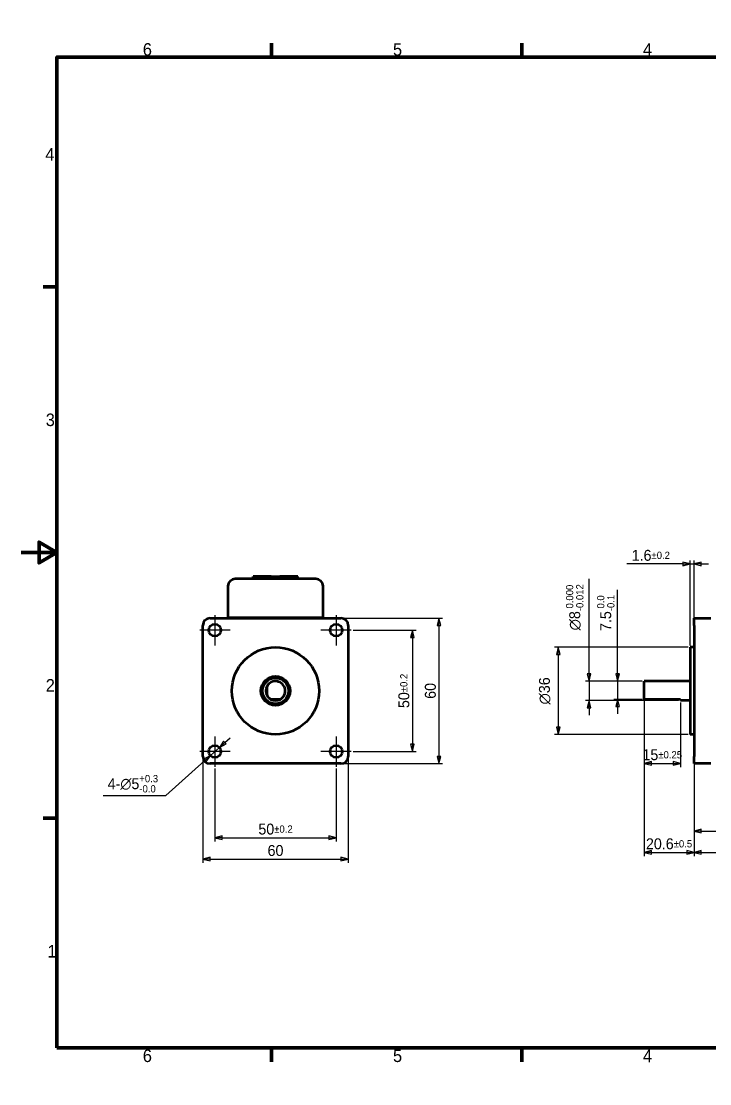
# Model space of a CAD drawing. Header units: millimetres. Extents: x 667 to 2271, y -131 to 433.
# Drawn here: x 666.6 to 950.6, y -4.7 to 433.3 of the extents above; entities that cross this region are included whole.
import ezdxf

# ---------------------------------------------------------------- set-up
doc = ezdxf.new("R2010")
doc.units = ezdxf.units.MM
doc.header["$LTSCALE"] = 1.5
doc.layers.get('0').update_dxf_attribs({"lineweight": 25})
for name, color, linetype, lineweight in [('경계(ISO)', 7, 'Continuous', 70), ('외형선(ISO)', 7, 'Continuous', 50), ('중심 표식(ISO)', 7, 'Continuous', 25), ('치수(ISO)', 7, 'Continuous', 25)]:
    doc.layers.add(name, color=color, linetype=linetype, lineweight=lineweight)
doc.styles.get("Standard").update_dxf_attribs({"font": ''})
doc.styles.add('레이블 문자 (JIS)', font='')
doc.styles.get('Standard').set_extended_font_data('Gulim')
doc.styles.get('레이블 문자 (JIS)').set_extended_font_data('Gulim')
doc.dimstyles.new('복사 대상기본값 (JIS)', dxfattribs={"dimscale": 1.5, "dimtxt": 3, "dimasz": 2, "dimexe": 1, "dimexo": 0.5, "dimgap": 0.8, "dimtad": 1, "dimdsep": 46, "dimtxsty": '레이블 문자 (JIS)', "dimblk": 'Filled-1', "dimcen": 0.09, "dimdle": 10, "dimclrd": 256, "dimclre": 256, "dimclrt": 256, "dimazin": 2, "dimtfac": 0.666667, "dimtmove": 0, "dimatfit": 3, "dimldrblk": 'OPEN', "dimfxl": 1, "dimtolj": 1, "dimtzin": 0, "dimlwd": -1, "dimlwe": -1, "dimarcsym": 0})

# ---------------------------------------------------------------- blocks, each defined once
blk = doc.blocks.new('Filled-1')
at = {"color": 0}
for p, q in [((0, 0), (-1, 0.25)), ((-1, 0.25), (-1, -0.25)), ((-1, 0), (0, 0)), ((-1, -0.25), (0, 0))]:
    blk.add_line(p, q, dxfattribs=at)
at = {"color": 0, "flags": 128}
blk.add_lwpolyline([(-1, -0.25), (0, 0), (-1, 0.25), (-1, -0.25)], dxfattribs=at)
at = {"color": 0}
blk.add_solid([(-1, -0.25), (0, 0), (-1, 0.25), (-1, -0.25)], dxfattribs=at)
blk = doc.blocks.new('*D13')
at = {"layer": 'Defpoints', "color": 0}
for p in [(741.44, 130.22), (801.44, 130.22), (801.44, 87.86)]:
    blk.add_point(p, dxfattribs=at)
at = {"layer": '치수(ISO)'}
for p, q in [((741.44, 129.47), (741.44, 86.36)), ((801.44, 129.47), (801.44, 86.36)), ((744.44, 87.86), (798.44, 87.86))]:
    blk.add_line(p, q, dxfattribs=at)
at = {"layer": '치수(ISO)', "linetype": 'ByBlock', "xscale": 3, "yscale": 3, "zscale": 3, "rotation": 180}
blk.add_blockref('Filled-1', (741.44, 87.86), dxfattribs=at)
at = {"layer": '치수(ISO)', "linetype": 'ByBlock', "xscale": 3, "yscale": 3, "zscale": 3}
blk.add_blockref('Filled-1', (801.44, 87.86), dxfattribs=at)
at = {"layer": '치수(ISO)', "insert": (771.44, 93.68), "char_height": 4.5, "attachment_point": 2, "style": '레이블 문자 (JIS)'}
blk.add_mtext('\\A1;60', dxfattribs=at)
blk = doc.blocks.new('_Open')
at = {"color": 0, "linetype": 'ByBlock', "lineweight": -2}
for p, q in [((-1, 0.17), (0, 0)), ((-1, -0.17), (0, 0)), ((0, 0), (-1, 0))]:
    blk.add_line(p, q, dxfattribs=at)
blk = doc.blocks.new('*D14')
at = {"layer": 'Defpoints', "color": 0}
for p in [(798.44, 187.22), (798.44, 127.22), (838.86, 127.22)]:
    blk.add_point(p, dxfattribs=at)
at = {"layer": '치수(ISO)'}
for p, q in [((799.19, 187.22), (840.36, 187.22)), ((838.86, 184.22), (838.86, 130.22)), ((799.19, 127.22), (840.36, 127.22))]:
    blk.add_line(p, q, dxfattribs=at)
at = {"layer": '치수(ISO)', "linetype": 'ByBlock', "xscale": 3, "yscale": 3, "zscale": 3}
for p, rotation in [((838.86, 187.22), 90), ((838.86, 127.22), 270)]:
    blk.add_blockref('Filled-1', p, dxfattribs=dict(at, rotation=rotation))
at = {"layer": '치수(ISO)', "insert": (833.05, 157.22), "char_height": 4.5, "attachment_point": 2, "rotation": 90, "style": '레이블 문자 (JIS)'}
blk.add_mtext('\\A1;60', dxfattribs=at)
blk = doc.blocks.new('*D15')
at = {"layer": 'Defpoints', "color": 0}
for p in [(802.69, 182.22), (802.69, 132.22), (827.94, 132.22)]:
    blk.add_point(p, dxfattribs=at)
at = {"layer": '치수(ISO)'}
for p, q in [((803.44, 182.22), (829.44, 182.22)), ((827.94, 179.22), (827.94, 135.22)), ((803.44, 132.22), (829.44, 132.22))]:
    blk.add_line(p, q, dxfattribs=at)
at = {"layer": '치수(ISO)', "linetype": 'ByBlock', "xscale": 3, "yscale": 3, "zscale": 3}
for p, rotation in [((827.94, 182.22), 90), ((827.94, 132.22), 270)]:
    blk.add_blockref('Filled-1', p, dxfattribs=dict(at, rotation=rotation))
at = {"layer": '치수(ISO)', "insert": (822.12, 157.22), "char_height": 4.5, "attachment_point": 2, "rotation": 90, "style": '레이블 문자 (JIS)'}
blk.add_mtext('\\A1;50{\\H3.000000;%%p0.2}', dxfattribs=at)
blk = doc.blocks.new('*D16')
at = {"layer": 'Defpoints', "color": 0}
for p in [(746.44, 125.97), (796.44, 125.97), (796.44, 96.69)]:
    blk.add_point(p, dxfattribs=at)
at = {"layer": '치수(ISO)'}
for p, q in [((746.44, 125.22), (746.44, 95.19)), ((796.44, 125.22), (796.44, 95.19)), ((749.44, 96.69), (793.44, 96.69))]:
    blk.add_line(p, q, dxfattribs=at)
at = {"layer": '치수(ISO)', "linetype": 'ByBlock', "xscale": 3, "yscale": 3, "zscale": 3, "rotation": 180}
blk.add_blockref('Filled-1', (746.44, 96.69), dxfattribs=at)
at = {"layer": '치수(ISO)', "linetype": 'ByBlock', "xscale": 3, "yscale": 3, "zscale": 3}
blk.add_blockref('Filled-1', (796.44, 96.69), dxfattribs=at)
at = {"layer": '치수(ISO)', "insert": (771.44, 102.5), "char_height": 4.5, "attachment_point": 2, "style": '레이블 문자 (JIS)'}
blk.add_mtext('\\A1;50{\\H3.000000;%%p0.2}', dxfattribs=at)
blk = doc.blocks.new('*D17')
at = {"layer": 'Defpoints', "color": 0}
for p in [(748.31, 133.89), (744.58, 130.56)]:
    blk.add_point(p, dxfattribs=at)
at = {"layer": '치수(ISO)'}
for p, q in [((750.54, 135.89), (752.78, 137.88)), ((748.31, 133.89), (744.58, 130.56)), ((742.34, 128.56), (726.13, 114.09)), ((700.29, 114.09), (726.13, 114.09))]:
    blk.add_line(p, q, dxfattribs=at)
at = {"layer": '치수(ISO)', "linetype": 'ByBlock', "xscale": 3, "yscale": 3, "zscale": 3}
for p, rotation in [((748.31, 133.89), 221.7595707677792), ((744.58, 130.56), 41.75957076777919)]:
    blk.add_blockref('Filled-1', p, dxfattribs=dict(at, rotation=rotation))
at = {"layer": '치수(ISO)', "insert": (712.61, 122.55), "char_height": 4.5, "attachment_point": 2, "style": '레이블 문자 (JIS)'}
blk.add_mtext('\\A1;\\fGulim|b0|i0;4-∅5{\\H3.000000;\\S+0.3^ -0.0;}', dxfattribs=at)
blk = doc.blocks.new('*D18')
at = {"layer": 'Defpoints', "color": 0}
for p in [(942.47, 175.22), (888.09, 139.22), (942.47, 139.22)]:
    blk.add_point(p, dxfattribs=at)
at = {"layer": '치수(ISO)'}
for p, q in [((941.72, 175.22), (886.59, 175.22)), ((888.09, 172.22), (888.09, 142.22)), ((941.72, 139.22), (886.59, 139.22))]:
    blk.add_line(p, q, dxfattribs=at)
at = {"layer": '치수(ISO)', "linetype": 'ByBlock', "xscale": 3, "yscale": 3, "zscale": 3}
for p, rotation in [((888.09, 175.22), 90), ((888.09, 139.22), 270)]:
    blk.add_blockref('Filled-1', p, dxfattribs=dict(at, rotation=rotation))
at = {"layer": '치수(ISO)', "insert": (880.12, 157.22), "char_height": 4.5, "attachment_point": 2, "rotation": 90, "style": '레이블 문자 (JIS)'}
blk.add_mtext('\\A1;{\\fAIGDT|b0|i0;\\ln}\\fGulim|b0|i0;36', dxfattribs=at)
blk = doc.blocks.new('*D19')
at = {"layer": 'Defpoints', "color": 0}
for p in [(923.47, 161.22), (900.78, 153.22), (938.47, 153.22)]:
    blk.add_point(p, dxfattribs=at)
at = {"layer": '치수(ISO)'}
for p, q in [((900.78, 164.22), (900.78, 203.45)), ((922.72, 161.22), (899.28, 161.22)), ((900.78, 161.22), (900.78, 153.22)), ((937.72, 153.22), (899.28, 153.22)), ((900.78, 150.22), (900.78, 147.22))]:
    blk.add_line(p, q, dxfattribs=at)
at = {"layer": '치수(ISO)', "linetype": 'ByBlock', "xscale": 3, "yscale": 3, "zscale": 3}
for p, rotation in [((900.78, 161.22), 270), ((900.78, 153.22), 90)]:
    blk.add_blockref('Filled-1', p, dxfattribs=dict(at, rotation=rotation))
at = {"layer": '치수(ISO)', "insert": (891.26, 191.68), "char_height": 4.5, "attachment_point": 2, "rotation": 90, "style": '레이블 문자 (JIS)'}
blk.add_mtext('\\A1;{\\fAIGDT|b0|i0;\\ln}\\fGulim|b0|i0;8{\\H3.000000;\\S 0.000^ -0.012;}', dxfattribs=at)
blk = doc.blocks.new('*D20')
at = {"layer": 'Defpoints', "color": 0}
for p in [(923.47, 161.22), (912.54, 153.72), (923.47, 153.72)]:
    blk.add_point(p, dxfattribs=at)
at = {"layer": '치수(ISO)'}
for p, q in [((912.54, 164.22), (912.54, 198.89)), ((922.72, 161.22), (911.04, 161.22)), ((912.54, 161.22), (912.54, 153.72)), ((922.72, 153.72), (911.04, 153.72)), ((912.54, 150.72), (912.54, 147.72))]:
    blk.add_line(p, q, dxfattribs=at)
at = {"layer": '치수(ISO)', "linetype": 'ByBlock', "xscale": 3, "yscale": 3, "zscale": 3}
for p, rotation in [((912.54, 161.22), 270), ((912.54, 153.72), 90)]:
    blk.add_blockref('Filled-1', p, dxfattribs=dict(at, rotation=rotation))
at = {"layer": '치수(ISO)', "insert": (904.06, 189.37), "char_height": 4.5, "attachment_point": 2, "rotation": 90, "style": '레이블 문자 (JIS)'}
blk.add_mtext('\\A1;7.5{\\H3.000000;\\S 0.0^ -0.1;}', dxfattribs=at)
blk = doc.blocks.new('*D21')
at = {"layer": 'Defpoints', "color": 0}
for p in [(944.07, 209.53), (944.07, 184.22), (942.47, 175.22)]:
    blk.add_point(p, dxfattribs=at)
at = {"layer": '치수(ISO)'}
for p, q in [((942.47, 175.97), (942.47, 211.03)), ((944.07, 184.97), (944.07, 211.03)), ((939.47, 209.53), (916.31, 209.53)), ((942.47, 209.53), (944.07, 209.53)), ((947.07, 209.53), (950.07, 209.53))]:
    blk.add_line(p, q, dxfattribs=at)
at = {"layer": '치수(ISO)', "linetype": 'ByBlock', "xscale": 3, "yscale": 3, "zscale": 3}
blk.add_blockref('Filled-1', (942.47, 209.53), dxfattribs=at)
at = {"layer": '치수(ISO)', "linetype": 'ByBlock', "xscale": 3, "yscale": 3, "zscale": 3, "rotation": 180}
blk.add_blockref('Filled-1', (944.07, 209.53), dxfattribs=at)
at = {"layer": '치수(ISO)', "insert": (926.25, 215.36), "char_height": 4.5, "attachment_point": 2, "style": '레이블 문자 (JIS)'}
blk.add_mtext('\\A1;1.6{\\H3.000000;%%p0.2}', dxfattribs=at)
blk = doc.blocks.new('*D22')
at = {"layer": 'Defpoints', "color": 0}
for p in [(923.47, 153.72), (938.47, 153.22), (938.47, 127.34)]:
    blk.add_point(p, dxfattribs=at)
at = {"layer": '치수(ISO)'}
for p, q in [((923.47, 152.97), (923.47, 125.84)), ((938.47, 152.47), (938.47, 125.84)), ((926.47, 127.34), (935.47, 127.34))]:
    blk.add_line(p, q, dxfattribs=at)
at = {"layer": '치수(ISO)', "linetype": 'ByBlock', "xscale": 3, "yscale": 3, "zscale": 3, "rotation": 180}
blk.add_blockref('Filled-1', (923.47, 127.34), dxfattribs=at)
at = {"layer": '치수(ISO)', "linetype": 'ByBlock', "xscale": 3, "yscale": 3, "zscale": 3}
blk.add_blockref('Filled-1', (938.47, 127.34), dxfattribs=at)
at = {"layer": '치수(ISO)', "insert": (930.97, 133.16), "char_height": 4.5, "attachment_point": 2, "style": '레이블 문자 (JIS)'}
blk.add_mtext('\\A1;15{\\H3.000000;%%p0.25}', dxfattribs=at)
blk = doc.blocks.new('*D23')
at = {"layer": 'Defpoints', "color": 0}
for p in [(923.47, 153.72), (944.07, 130.22), (944.07, 90.63)]:
    blk.add_point(p, dxfattribs=at)
at = {"layer": '치수(ISO)'}
for p, q in [((923.47, 152.97), (923.47, 89.13)), ((944.07, 129.47), (944.07, 89.13)), ((926.47, 90.63), (941.07, 90.63))]:
    blk.add_line(p, q, dxfattribs=at)
at = {"layer": '치수(ISO)', "linetype": 'ByBlock', "xscale": 3, "yscale": 3, "zscale": 3, "rotation": 180}
blk.add_blockref('Filled-1', (923.47, 90.63), dxfattribs=at)
at = {"layer": '치수(ISO)', "linetype": 'ByBlock', "xscale": 3, "yscale": 3, "zscale": 3}
blk.add_blockref('Filled-1', (944.07, 90.63), dxfattribs=at)
at = {"layer": '치수(ISO)', "insert": (933.77, 96.44), "char_height": 4.5, "attachment_point": 2, "style": '레이블 문자 (JIS)'}
blk.add_mtext('\\A1;20.6{\\H3.000000;%%p0.5}', dxfattribs=at)
blk = doc.blocks.new('*D24')
at = {"layer": 'Defpoints', "color": 0}
for p in [(944.07, 130.22), (1031.07, 130.22), (1031.07, 99.44)]:
    blk.add_point(p, dxfattribs=at)
at = {"layer": '치수(ISO)'}
for p, q in [((944.07, 129.47), (944.07, 97.94)), ((1031.07, 129.47), (1031.07, 97.94)), ((947.07, 99.44), (1028.07, 99.44))]:
    blk.add_line(p, q, dxfattribs=at)
at = {"layer": '치수(ISO)', "linetype": 'ByBlock', "xscale": 3, "yscale": 3, "zscale": 3}
for p, rotation in [((944.07, 99.44), 180), ((1031.07, 99.44), 360)]:
    blk.add_blockref('Filled-1', p, dxfattribs=dict(at, rotation=rotation))
at = {"layer": '치수(ISO)', "insert": (987.57, 106.3), "char_height": 4.5, "attachment_point": 2, "style": '레이블 문자 (JIS)'}
blk.add_mtext('\\A1;(87)', dxfattribs=at)
blk = doc.blocks.new('*D25')
at = {"layer": 'Defpoints', "color": 0}
for p in [(944.07, 130.22), (1060.47, 130.22), (1060.47, 90.61)]:
    blk.add_point(p, dxfattribs=at)
at = {"layer": '치수(ISO)'}
for p, q in [((944.07, 129.47), (944.07, 89.11)), ((1060.47, 129.47), (1060.47, 89.11)), ((947.07, 90.61), (1057.47, 90.61))]:
    blk.add_line(p, q, dxfattribs=at)
at = {"layer": '치수(ISO)', "linetype": 'ByBlock', "xscale": 3, "yscale": 3, "zscale": 3}
for p, rotation in [((944.07, 90.61), 180), ((1060.47, 90.61), 360)]:
    blk.add_blockref('Filled-1', p, dxfattribs=dict(at, rotation=rotation))
at = {"layer": '치수(ISO)', "insert": (1002.27, 96.44), "char_height": 4.5, "attachment_point": 2, "style": '레이블 문자 (JIS)'}
blk.add_mtext('\\A1;116{\\H3.000000;%%p1}', dxfattribs=at)
blk = doc.blocks.new('경계 Default Border')
at = {"layer": '경계(ISO)'}
for p, q in [((70, 287), (70, 290.9)), ((140, 287), (140, 290.9)), ((280, 287), (280, 290.9)), ((350, 287), (350, 290.9)), ((10, 222.75), (6.1, 222.75)), ((410, 222.75), (413.9, 222.75)), ((10, 74.25), (6.1, 74.25)), ((410, 74.25), (413.9, 74.25)), ((70, 10), (70, 6.1)), ((140, 10), (140, 6.1)), ((280, 10), (280, 6.1)), ((350, 10), (350, 6.1))]:
    blk.add_line(p, q, dxfattribs=at)
at = {"layer": '경계(ISO)', "flags": 128}
for points in [[(210, 297), (210, 287), (207.11, 292), (212.89, 292), (210, 287)], [(10, 10), (10, 287), (410, 287), (410, 10), (10, 10)], [(0, 148.5), (10, 148.5), (5, 151.39), (5, 145.61), (10, 148.5)], [(420, 148.5), (410, 148.5), (415, 151.39), (415, 145.61), (410, 148.5)], [(210, 0), (210, 10), (207.11, 5), (212.89, 5), (210, 10)]]:
    blk.add_lwpolyline(points, dxfattribs=at)
at = {"layer": '경계(ISO)', "char_height": 3.5, "attachment_point": 7}
for s, insert in [('6', (34.01, 287.32)), ('5', (103.98, 287.32)), ('4', (173.88, 287.32)), ('3', (244.01, 287.32)), ('2', (314.01, 287.4)), ('1', (384.47, 287.31)), ('4', (6.73, 258.04)), ('4', (411.03, 258.04)), ('3', (6.86, 183.79)), ('3', (411.16, 183.79)), ('2', (6.86, 109.62)), ('2', (411.16, 109.62)), ('1', (7.32, 35.29)), ('1', (411.62, 35.29)), ('6', (34.01, 6.02)), ('5', (103.98, 6.02)), ('4', (173.88, 6.02)), ('3', (244.01, 6.02)), ('2', (314.01, 6.1)), ('1', (384.47, 6.01))]:
    blk.add_mtext(s, dxfattribs=dict(at, insert=insert))

msp = doc.modelspace()

# ---------------------------------------------------------------- linework, layer by layer
at = {"layer": '외형선(ISO)'}
for p, q in [((788.0408, 203.422), (754.8408, 203.422)), ((762.1908, 203.422), (762.1908, 204.422)), ((769.6381, 204.422), (762.1908, 204.422)), ((762.1908, 203.422), (762.1908, 204.422)), ((769.6381, 204.422), (773.2436, 204.422)), ((769.6381, 203.422), (769.6381, 204.422)), ((780.6908, 204.422), (773.2436, 204.422)), ((773.2436, 203.422), (773.2436, 204.422)), ((780.6908, 203.422), (780.6908, 204.422)), ((780.6908, 203.422), (780.6908, 204.422)), ((751.8408, 200.422), (751.8408, 187.322)), ((791.0408, 187.322), (791.0408, 200.422)), ((741.4408, 130.222), (741.4408, 184.222)), ((744.4408, 187.222), (798.4408, 187.222)), ((752.8408, 187.322), (751.8408, 187.322)), ((751.8408, 187.322), (751.8408, 187.222)), ((790.0408, 187.322), (752.8408, 187.322)), ((753.5408, 187.222), (753.5408, 187.322)), ((758.4408, 187.222), (758.4408, 187.322)), ((784.4408, 187.222), (784.4408, 187.322)), ((789.3408, 187.322), (789.3408, 187.222)), ((791.0408, 187.322), (790.0408, 187.322)), ((791.0408, 187.222), (791.0408, 187.322)), ((801.4408, 184.222), (801.4408, 130.222)), ((944.0691, 184.222), (944.0691, 187.222)), ((944.0691, 187.222), (951.0691, 187.222)), ((944.0691, 184.222), (944.0691, 130.222)), ((942.4691, 175.222), (942.4691, 139.222)), ((944.0691, 175.222), (942.4691, 175.222)), ((767.9408, 155.2855), (767.9408, 159.1585)), ((923.4691, 153.722), (923.4691, 161.222)), ((942.4691, 161.222), (923.4691, 161.222)), ((773.3773, 153.722), (769.5044, 153.722)), ((938.4691, 153.722), (923.4691, 153.722)), ((938.4691, 153.222), (938.4691, 153.722)), ((942.4691, 153.222), (938.4691, 153.222)), ((944.0691, 139.222), (942.4691, 139.222)), ((798.4408, 127.222), (744.4408, 127.222)), ((944.0691, 127.222), (944.0691, 130.222)), ((951.0691, 127.222), (944.0691, 127.222))]:
    msp.add_line(p, q, dxfattribs=at)
for centre, radius in [((746.4408, 182.222), 2.5), ((796.4408, 182.222), 2.5), ((771.4408, 157.222), 18), ((771.4408, 157.222), 6), ((771.4408, 157.222), 5.35), ((746.4408, 132.222), 2.5), ((796.4408, 132.222), 2.5)]:
    msp.add_circle(centre, radius, dxfattribs=at)
for centre, radius, start, end in [((754.8408, 200.422), 3, 90, 180), ((788.0408, 200.422), 3, 0, 90), ((744.4408, 184.222), 3, 90, 180), ((798.4408, 184.222), 3, 0, 90), ((771.4408, 157.222), 4, 151.044976, 208.955024), ((771.4408, 157.222), 4, 298.955024, 151.044976), ((771.4408, 157.222), 4, 208.955024, 241.044976), ((771.4408, 157.222), 4, 241.044976, 298.955024), ((744.4408, 130.222), 3, 180, 270), ((798.4408, 130.222), 3, 270, 0)]:
    msp.add_arc(centre, radius, start, end, dxfattribs=at)
at = {"layer": '중심 표식(ISO)'}
for p, q in [((746.4408, 188.472), (746.4408, 175.972)), ((796.4408, 188.472), (796.4408, 175.972)), ((752.6908, 182.222), (740.1908, 182.222)), ((802.6908, 182.222), (790.1908, 182.222)), ((746.4408, 138.472), (746.4408, 125.972)), ((796.4408, 138.472), (796.4408, 125.972)), ((752.6908, 132.222), (740.1908, 132.222)), ((802.6908, 132.222), (790.1908, 132.222))]:
    msp.add_line(p, q, dxfattribs=at)

# ---------------------------------------------------------------- block references
at = {"color": 0, "xscale": 1.474767, "yscale": 1.474767, "zscale": 1.474767}
msp.add_blockref('경계 Default Border', (666.5525, -4.7323), dxfattribs=at)

# ---------------------------------------------------------------- dimensions: what is measured, and where the dimension line sits
at = {"layer": '치수(ISO)'}
for base, p1, p2, override, picture, middle in [((944.0691, 209.5337), (942.4691, 175.222), (944.0691, 184.222), {"dimgap": 0.8, "dimdec": 2, "dimtol": 1, "dimlim": 0, "dimtp": 0.2, "dimtm": 0.2, "dimtdec": 1, "dimtofl": 1, "dimatfit": 1}, '*D21', (926.2452, 209.5337)), ((801.4408, 87.8629), (741.4408, 130.222), (801.4408, 130.222), {"dimgap": 0.8, "dimdec": 2, "dimtol": 0, "dimlim": 0, "dimtp": 0, "dimtm": 0, "dimtdec": 2, "dimtofl": 0, "dimatfit": 1}, '*D13', (771.4408, 87.8629))]:
    dim = msp.add_linear_dim(base=base, p1=p1, p2=p2, dimstyle='복사 대상기본값 (JIS)', override=override, dxfattribs=at)
    dim.commit()
    dim.dimension.update_dxf_attribs({"geometry": picture, "text_midpoint": middle, "dimtype": 160})
for base, p1, p2, angle, text, override, picture, middle in [((900.7793, 153.222), (923.4691, 161.222), (938.4691, 153.222), 90, '{\\fAIGDT|b0|i0;\\ln}\\fGulim|b0|i0;<>', {"dimgap": 0.8, "dimdec": 2, "dimtol": 1, "dimlim": 0, "dimtp": 0, "dimtm": 0.012, "dimtdec": 3, "dimtofl": 1, "dimatfit": 1}, '*D19', (900.7793, 191.6837)), ((888.0903, 139.222), (942.4691, 175.222), (942.4691, 139.222), 90, '{\\fAIGDT|b0|i0;\\ln}\\fGulim|b0|i0;<>', {"dimgap": 0.8, "dimdec": 2, "dimtol": 0, "dimlim": 0, "dimtp": 0, "dimtm": 0, "dimtdec": 2, "dimtofl": 0, "dimatfit": 1}, '*D18', (888.0903, 157.222)), ((1031.0691, 99.4392), (944.0691, 130.222), (1031.0691, 130.222), 180, '(<>)', {"dimgap": 0.8, "dimdec": 2, "dimtol": 0, "dimlim": 0, "dimtp": 0, "dimtm": 0, "dimtdec": 2, "dimtofl": 0, "dimatfit": 1}, '*D24', (987.5691, 99.4392))]:
    dim = msp.add_linear_dim(base=base, p1=p1, p2=p2, angle=angle, text=text, dimstyle='복사 대상기본값 (JIS)', override=override, dxfattribs=at)
    dim.commit()
    dim.dimension.update_dxf_attribs({"geometry": picture, "text_midpoint": middle, "dimtype": 160})
for base, p1, p2, angle, override, picture, middle in [((912.5353, 153.722), (923.4691, 161.222), (923.4691, 153.722), 90, {"dimgap": 0.8, "dimdec": 2, "dimtol": 1, "dimlim": 0, "dimtp": 0, "dimtm": 0.1, "dimtdec": 1, "dimtofl": 1, "dimatfit": 1}, '*D20', (912.5353, 189.3664)), ((838.8607, 127.222), (798.4408, 187.222), (798.4408, 127.222), 270, {"dimgap": 0.8, "dimdec": 2, "dimtol": 0, "dimlim": 0, "dimtp": 0, "dimtm": 0, "dimtdec": 2, "dimtofl": 0, "dimatfit": 1}, '*D14', (838.8607, 157.222)), ((827.9358, 132.222), (802.6908, 182.222), (802.6908, 132.222), 90, {"dimgap": 0.8, "dimdec": 2, "dimtol": 1, "dimlim": 0, "dimtp": 0.2, "dimtm": 0.2, "dimtdec": 1, "dimtofl": 0, "dimatfit": 1}, '*D15', (827.9358, 157.222)), ((938.4691, 127.3388), (923.4691, 153.722), (938.4691, 153.222), 180, {"dimgap": 0.8, "dimdec": 2, "dimtol": 1, "dimlim": 0, "dimtp": 0.25, "dimtm": 0.25, "dimtdec": 2, "dimtofl": 0, "dimatfit": 1}, '*D22', (930.9691, 127.3388)), ((944.0691, 90.6262), (923.4691, 153.722), (944.0691, 130.222), 180, {"dimgap": 0.8, "dimdec": 2, "dimtol": 1, "dimlim": 0, "dimtp": 0.5, "dimtm": 0.5, "dimtdec": 1, "dimtofl": 0, "dimatfit": 1}, '*D23', (933.7691, 90.6262)), ((1060.4691, 90.6116), (944.0691, 130.222), (1060.4691, 130.222), 180, {"dimgap": 0.8, "dimdec": 0, "dimtol": 1, "dimlim": 0, "dimtp": 1, "dimtm": 1, "dimtdec": 0, "dimtofl": 0, "dimatfit": 1}, '*D25', (1002.2691, 90.6116)), ((796.4408, 96.688), (746.4408, 125.972), (796.4408, 125.972), 180, {"dimgap": 0.8, "dimdec": 2, "dimtol": 1, "dimlim": 0, "dimtp": 0.2, "dimtm": 0.2, "dimtdec": 1, "dimtofl": 0, "dimatfit": 1}, '*D16', (771.4408, 96.688))]:
    dim = msp.add_linear_dim(base=base, p1=p1, p2=p2, angle=angle, dimstyle='복사 대상기본값 (JIS)', override=override, dxfattribs=at)
    dim.commit()
    dim.dimension.update_dxf_attribs({"geometry": picture, "text_midpoint": middle, "dimtype": 160})
dim = msp.add_diameter_dim_2p(p1=(748.3057, 133.887), p2=(744.576, 130.557), text='\\fGulim|b0|i0;4-<>', dimstyle='복사 대상기본값 (JIS)', override={"dimgap": 0.8, "dimtih": 1, "dimtoh": 1, "dimdec": 2, "dimlfac": 1, "dimtol": 1, "dimlim": 0, "dimtp": 0.3, "dimtm": 1e-09, "dimtdec": 1, "dimatfit": 2}, dxfattribs=at)
dim.commit()
dim.dimension.update_dxf_attribs({"geometry": '*D17', "text_midpoint": (712.6102, 114.0904), "dimtype": 163})

doc.saveas('drawing.dxf')
